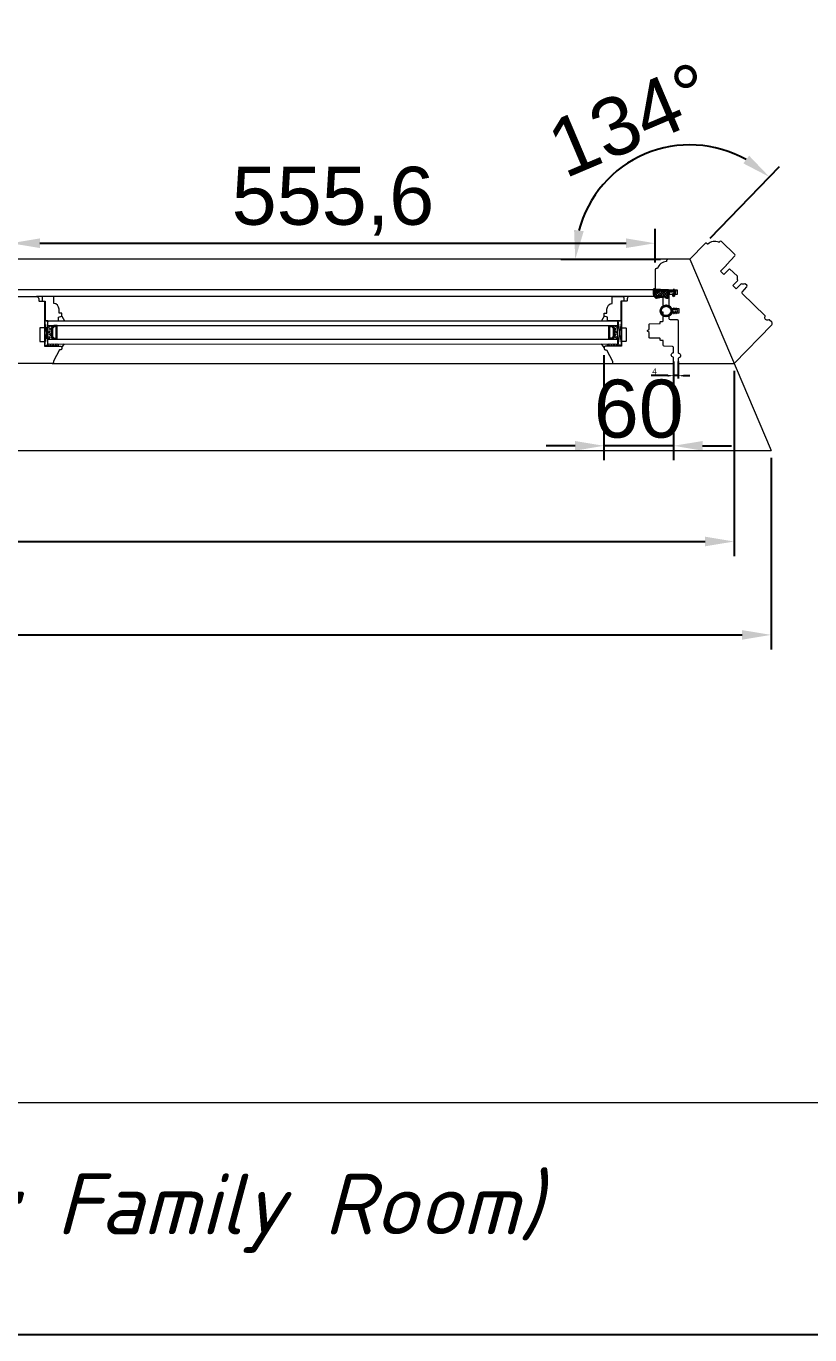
# Model space of a CAD drawing. Header units: millimetres. Extents: x 0 to 182016, y 11 to 3710.
# Drawn here: x 45179 to 45855, y 11 to 1140 of the extents above; entities that cross this region are included whole.
import ezdxf

# ---------------------------------------------------------------- set-up
doc = ezdxf.new("R2010")
doc.units = ezdxf.units.MM
for name, color, linetype, lineweight in [('Matmenys', 10, 'Continuous', 20), ('OTHER', 251, 'Continuous', 13), ('Stakta', 7, 'Continuous', 25), ('Testinės profilio linijos', 7, 'Continuous', 5)]:
    doc.layers.add(name, color=color, linetype=linetype, lineweight=lineweight)
doc.layers.add('Stiklo paketas', color=7, linetype='Continuous')
doc.styles.add('ROMANS', font='stylu.ttf', dxfattribs={"oblique": 15})
doc.styles.get("Standard").update_dxf_attribs({"font": 'arial.ttf'})
doc.dimstyles.new('2', dxfattribs={"dimscale": 2, "dimtxt": 2.5, "dimasz": 2.5, "dimexe": 1.25, "dimexo": 0.625, "dimtad": 1, "dimtxsty": 'Standard', "dimcen": 2.5, "dimadec": 0, "dimazin": 0, "dimtfac": 1, "dimtmove": 0, "dimatfit": 3, "dimfxl": 1, "dimarcsym": 0})
doc.dimstyles.new('Padidinti matmenys', dxfattribs={"dimscale": 10, "dimtxt": 5, "dimasz": 2.5, "dimexe": 1.25, "dimexo": 0.625, "dimtad": 1, "dimdec": 1, "dimtxsty": 'Standard', "dimcen": 2.5, "dimadec": 0, "dimazin": 0, "dimtfac": 1, "dimtdec": 1, "dimtmove": 0, "dimatfit": 3, "dimfxl": 1, "dimarcsym": 0})

# ---------------------------------------------------------------- blocks, each defined once
blk = doc.blocks.new('*D1687')
at = {"color": 0, "lineweight": -2, "transparency": 16777216}
for p, q in [((43229.4, 842.4), (43229.4, 682.7)), ((45789.3, 842.4), (45789.3, 682.7)), ((43254.4, 695.2), (45764.3, 695.2))]:
    blk.add_line(p, q, dxfattribs=at)
at = {"color": 0, "transparency": 16777216}
for points in [[(43254.4, 699.4), (43254.4, 691.1), (43229.4, 695.2)], [(45764.3, 699.4), (45764.3, 691.1), (45789.3, 695.2)]]:
    blk.add_solid(points, dxfattribs=at)
at = {"layer": 'Defpoints', "color": 0, "transparency": 16777216}
for p in [(43229.4, 848.6), (45789.3, 848.6), (45789.3, 695.2)]:
    blk.add_point(p, dxfattribs=at)
at = {"color": 0, "lineweight": 5, "transparency": 16777216, "insert": (44509.4, 727), "char_height": 50, "attachment_point": 5}
blk.add_mtext('2560', dxfattribs=at)
blk = doc.blocks.new('*D1691')
at = {"color": 0, "lineweight": -2, "transparency": 16777216}
for p, q in [((43197.6, 767.4), (43197.6, 602.2)), ((45821.2, 767.4), (45821.2, 602.2)), ((43222.6, 614.7), (45796.2, 614.7))]:
    blk.add_line(p, q, dxfattribs=at)
at = {"color": 0, "transparency": 16777216}
for points in [[(43222.6, 618.8), (43222.6, 610.5), (43197.6, 614.7)], [(45796.2, 618.8), (45796.2, 610.5), (45821.2, 614.7)]]:
    blk.add_solid(points, dxfattribs=at)
at = {"layer": 'Defpoints', "color": 0, "transparency": 16777216}
for p in [(43197.6, 773.6), (45821.2, 773.6), (45821.2, 614.7)]:
    blk.add_point(p, dxfattribs=at)
at = {"color": 0, "lineweight": 5, "transparency": 16777216, "insert": (44509.4, 651), "char_height": 50, "attachment_point": 5}
blk.add_mtext('2623,6', dxfattribs=at)
blk = doc.blocks.new('*D1698')
at = {"color": 0, "lineweight": -2, "transparency": 16777216}
for p, q in [((45165.5, 935.9), (45165.5, 965)), ((45721.1, 935.9), (45721.1, 965)), ((45190.5, 952.5), (45696.1, 952.5))]:
    blk.add_line(p, q, dxfattribs=at)
at = {"color": 0, "transparency": 16777216}
for points in [[(45190.5, 956.7), (45190.5, 948.4), (45165.5, 952.5)], [(45696.1, 956.7), (45696.1, 948.4), (45721.1, 952.5)]]:
    blk.add_solid(points, dxfattribs=at)
at = {"layer": 'Defpoints', "color": 0, "transparency": 16777216}
for p in [(45721.1, 952.5), (45165.5, 929.6), (45721.1, 929.6)]:
    blk.add_point(p, dxfattribs=at)
at = {"color": 0, "lineweight": 5, "transparency": 16777216, "insert": (45443.3, 988.8), "char_height": 50, "attachment_point": 5}
blk.add_mtext('555,6', dxfattribs=at)
blk = doc.blocks.new('*D1699')
at = {"color": 0, "lineweight": -2, "transparency": 16777216}
for p, q in [((45677.1, 855.9), (45677.1, 765.3)), ((45737.1, 845.6), (45737.1, 765.3)), ((45652.1, 777.8), (45627.1, 777.8)), ((45737.1, 777.8), (45677.1, 777.8)), ((45762.1, 777.8), (45787.1, 777.8))]:
    blk.add_line(p, q, dxfattribs=at)
at = {"color": 0, "transparency": 16777216}
for points in [[(45652.1, 781.9), (45652.1, 773.6), (45677.1, 777.8)], [(45762.1, 781.9), (45762.1, 773.6), (45737.1, 777.8)]]:
    blk.add_solid(points, dxfattribs=at)
at = {"layer": 'Defpoints', "color": 0, "transparency": 16777216}
for p in [(45677.1, 862.1), (45737.1, 851.9), (45677.1, 777.8)]:
    blk.add_point(p, dxfattribs=at)
at = {"color": 0, "lineweight": 5, "transparency": 16777216, "insert": (45707.1, 809.5), "char_height": 50, "attachment_point": 5}
blk.add_mtext('60', dxfattribs=at)
blk = doc.blocks.new('*D1700')
at = {"layer": 'Defpoints', "color": 0, "transparency": 16777216}
for p in [(45737.1, 851.6), (45741.1, 851.6), (45737.1, 838.3)]:
    blk.add_point(p, dxfattribs=at)
at = {"layer": 'Matmenys', "color": 0, "lineweight": -2, "transparency": 16777216}
for p, q in [((45737.1, 850.4), (45737.1, 835.8)), ((45741.1, 850.4), (45741.1, 835.8)), ((45732.1, 838.3), (45717.7, 838.3)), ((45741.1, 838.3), (45737.1, 838.3)), ((45746.1, 838.3), (45751.1, 838.3))]:
    blk.add_line(p, q, dxfattribs=at)
at = {"layer": 'Matmenys', "color": 0, "transparency": 16777216}
for points in [[(45732.1, 839.1), (45732.1, 837.4), (45737.1, 838.3)], [(45746.1, 839.1), (45746.1, 837.4), (45741.1, 838.3)]]:
    blk.add_solid(points, dxfattribs=at)
at = {"layer": 'Matmenys', "color": 0, "lineweight": 5, "transparency": 16777216, "insert": (45720.7, 842), "char_height": 5, "attachment_point": 5}
blk.add_mtext('4', dxfattribs=at)
blk = doc.blocks.new('*D1717')
at = {"color": 0, "lineweight": -2, "ltscale": 0.1, "transparency": 16777216}
for p, q in [((45768.7, 956.8), (45828.5, 1018.7)), ((45725.9, 938.6), (45639.8, 938.6))]:
    blk.add_line(p, q, dxfattribs=at)
blk.add_arc((45751.1, 938.6), 98.8, 60.5306, 165.4694, dxfattribs=at)
at = {"color": 0, "ltscale": 0.1, "transparency": 16777216}
for points in [[(45802.3, 1028), (45797.3, 1021.4), (45819.8, 1009.7)], [(45659.6, 962.9), (45651.3, 964), (45652.3, 938.6)]]:
    blk.add_solid(points, dxfattribs=at)
at = {"layer": 'Defpoints', "color": 0, "ltscale": 0.1, "transparency": 16777216}
for p in [(45750, 1037.5), (45764.3, 952.3), (45732.1, 938.6), (45751.1, 938.6), (45751.1, 938.6)]:
    blk.add_point(p, dxfattribs=at)
at = {"color": 0, "ltscale": 0.1, "transparency": 16777216, "insert": (45700.1, 1058.9), "char_height": 50, "attachment_point": 5, "rotation": 23}
blk.add_mtext('134°', dxfattribs=at)

msp = doc.modelspace()

# ---------------------------------------------------------------- hatches: boundary and pattern name
at = {"lineweight": 0}
h = msp.add_hatch(dxfattribs=at)
h.set_pattern_fill('HEX', color=256, scale=0.25, angle=90, style=0)
h.set_pattern_definition([(90, (27007.4894, -12037.7661), (1.374815, -4e-16), [0.79375, -1.5875]), (330, (27007.4894, -12037.7661), (-0.6874075, -1.190624716), [0.79375, -1.5875]), (30, (27007.4894, -12036.9724), (0.6874075, -1.190624716), [0.79375, -1.5875])])
h.paths.add_polyline_path([(45197.5039515, 869.6421489), (45202.5039515, 869.6421489), (45200.5039515, 871.6421489), (45200.5039515, 879.6421489), (45202.5039515, 881.6421489), (45197.5039515, 881.642858)])
h = msp.add_hatch(dxfattribs=at)
h.set_pattern_fill('JIS_WOOD', color=256, angle=90, style=0)
h.set_pattern_definition([(45, (27007.4894, -12037.76614), (0.5, -0.5), [])])
h.paths.add_polyline_path([(45200.5039515, 879.6421489), (45200.5039515, 871.6421489), (45202.5039515, 869.6421489), (45205.5039515, 869.6421489), (45205.521685, 881.6787315), (45202.5039515, 881.6421489)])
h.paths.add_polyline_path([(45201.5039515, 872.0563625), (45201.5039515, 879.2279353), (45202.9181651, 880.6421489), (45204.5039515, 880.6421489), (45204.5039515, 870.6421489), (45202.9181651, 870.6421489)], flags=16)
h = msp.add_hatch(dxfattribs=at)
h.set_pattern_fill('JIS_WOOD', color=256, angle=90, style=0)
h.set_pattern_definition([(45, (24296.5227, -12037.76614), (0.5, -0.5), [])])
h.paths.add_polyline_path([(45686.1428483, 879.6421489), (45686.1428483, 871.6421489), (45684.1428483, 869.6421489), (45681.1428483, 869.6421489), (45681.1251149, 881.6787315), (45684.1428483, 881.6421489)])
h.paths.add_polyline_path([(45685.1428483, 872.0563625), (45685.1428483, 879.2279353), (45683.7286347, 880.6421489), (45682.1428483, 880.6421489), (45682.1428483, 870.6421489), (45683.7286347, 870.6421489)], flags=16)
h = msp.add_hatch(dxfattribs=at)
h.set_pattern_fill('HEX', color=256, scale=0.25, angle=90, style=0)
h.set_pattern_definition([(90, (24296.5227, -12037.7661), (1.374815, -4e-16), [0.79375, -1.5875]), (330, (24296.5227, -12037.7661), (-0.6874075, -1.190624716), [0.79375, -1.5875]), (30, (24296.5227, -12036.9724), (0.6874075, -1.190624716), [0.79375, -1.5875])])
h.paths.add_polyline_path([(45689.1428483, 869.6421489), (45684.1428483, 869.6421489), (45686.1428483, 871.6421489), (45686.1428483, 879.6421489), (45684.1428483, 881.6421489), (45689.1428483, 881.642858)])
at = {"lineweight": 0, "ltscale": 0.5}
h = msp.add_hatch(dxfattribs=at)
h.set_pattern_fill('ANSI37', color=256, scale=0.5, angle=90, style=0)
h.set_pattern_definition([(135, (45351.2604, 863.6429), (-1.122532, -1.122532), []), (225, (45351.2604, 863.6429), (1.122532, -1.122532), [])])
h.paths.add_polyline_path([(45206.5039515, 865.642858), (45197.5039515, 865.642858), (45197.5039515, 863.642858), (45206.5039515, 863.642858)])
h = msp.add_hatch(dxfattribs=at)
h.set_pattern_fill('ANSI37', color=256, scale=0.5, angle=90, style=0)
h.set_pattern_definition([(135, (42640.2937, 863.6429), (-1.122532, -1.122532), []), (225, (42640.2937, 863.6429), (1.122532, -1.122532), [])])
h.paths.add_polyline_path([(45680.1428483, 865.642858), (45689.1428483, 865.642858), (45689.1428483, 863.642858), (45680.1428483, 863.642858)])
at = {"layer": 'Matmenys'}
h = msp.add_hatch(dxfattribs=at)
h.set_pattern_fill('ANSI37', color=252, scale=0.5, angle=-93.5893456117, style=0)
h.set_pattern_definition([(311.4106544, (39514.2566, -271281.5436), (1.190606082, 1.0500540025), []), (41.4106544, (39514.2566, -271281.5436), (-1.0500540025, 1.190606082), [])])
edge = h.paths.add_edge_path()
edge.add_arc((45723.0570001, 911.7625878), 0.1, 86.4106543883, 176.4106543883)
edge.add_line((45722.9571963, 911.7688483), (45722.8601131, 910.2211625))
edge.add_arc((45722.6106035, 910.2368138), 0.25, 176.4106543883, 356.4106543883, ccw=False)
edge.add_line((45722.3610939, 910.252465), (45722.4894796, 912.29917))
edge.add_arc((45722.5892834, 912.2929095), 0.1, 86.410654381, 176.4106543883, ccw=False)
edge.add_line((45722.5955439, 912.3927133), (45722.6002888, 912.4683563))
edge.add_line((45722.6002888, 912.4683563), (45720.6184879, 912.5926707))
edge.add_spline(control_points=[(45720.6184879, 912.5926707), (45720.5393294, 912.5808683), (45720.4693378, 912.5696928), (45720.385587, 912.5478989), (45720.3620227, 912.538513), (45720.3381396, 912.5258182), (45720.33008, 912.5195689), (45720.3055922, 912.4939801), (45720.2866993, 912.4647431), (45720.252996, 912.3604233), (45720.239874, 912.2874911), (45720.2201719, 912.0345081), (45720.2306702, 911.8206739), (45720.2499984, 911.3781955), (45720.2544737, 911.1588666), (45720.2555499, 910.7389757), (45720.2525179, 910.5358896), (45720.2398075, 909.9456823), (45720.2266311, 909.5776321), (45720.2268928, 908.8244507), (45720.2453891, 908.4477009), (45720.3485754, 907.8545964), (45720.4084695, 907.6270254), (45720.5615051, 907.2299242), (45720.6442545, 907.0581366), (45720.8482546, 906.7169688), (45720.9683695, 906.5507662), (45721.2358146, 906.2596064), (45721.3834882, 906.1360264), (45721.6646728, 905.9763077), (45721.799969, 905.9287538), (45722.1012678, 905.8691488), (45722.2648678, 905.8584455), (45722.8494646, 905.8721894), (45723.3133802, 905.9669436), (45724.2058763, 906.1386858), (45724.6329566, 906.2223804), (45725.7113052, 906.4335667), (45726.3693558, 906.5673008), (45727.3624577, 906.6922268), (45727.6660588, 906.7227207), (45728.2881025, 906.7470561), (45728.6040065, 906.7395154), (45729.1532147, 906.6546311), (45729.3892982, 906.5932924), (45729.7899496, 906.4208321), (45729.9485821, 906.3259836), (45730.2472409, 906.1417152), (45730.3886981, 906.0518577), (45730.690481, 905.8957746), (45730.8555337, 905.8258045), (45731.2206554, 905.7060733), (45731.4216055, 905.6630707), (45731.7610222, 905.639172), (45731.9030076, 905.6523778), (45732.0982283, 905.7124171), (45732.1635561, 905.7491573), (45732.2902795, 905.8577064), (45732.3494573, 905.9297725), (45732.5065349, 906.1938601), (45732.5880346, 906.4349684), (45732.7046519, 906.9853794), (45732.7411834, 907.2935745), (45732.7944548, 907.8897923), (45732.8136773, 908.1773433), (45732.8570367, 908.7078331), (45732.8791729, 908.9560916), (45732.9153873, 909.3608939), (45732.9294737, 909.5182972), (45732.9575958, 909.8422296), (45732.9726319, 910.0205469), (45733.0409168, 910.3234139), (45733.0765519, 910.4412359), (45733.1721486, 910.6537147), (45733.2252956, 910.7476295), (45733.3439363, 910.8928232), (45733.3995585, 910.9478414), (45733.5233257, 911.0369333), (45733.5869528, 911.0698127), (45733.7058168, 911.1179809), (45733.7628939, 911.1348622), (45733.8634743, 911.1608061), (45733.9078699, 911.1705236), (45733.9488662, 911.1795596)], knot_values=[0, 0, 0, 0, 0.2245066002, 0.2245066002, 0.377043448, 0.377043448, 0.5295802957, 0.5295802957, 0.8082977366, 0.8082977366, 1.0870151774, 1.0870151774, 1.6244414062, 1.6244414062, 2.161867635, 2.161867635, 2.6992938638, 2.6992938638, 3.7741463214, 3.7741463214, 5.0334406395, 5.0334406395, 5.8656302806, 5.8656302806, 6.5060139406, 6.5060139406, 7.1463976006, 7.1463976006, 7.7996240151, 7.7996240151, 8.3563201169, 8.3563201169, 8.9130162187, 8.9130162187, 10.239934143, 10.239934143, 11.5668520673, 11.5668520673, 13.5970761059, 13.5970761059, 14.4582175179, 14.4582175179, 15.3193589298, 15.3193589298, 15.9856015553, 15.9856015553, 16.5061017172, 16.5061017172, 17.0266018791, 17.0266018791, 17.547102041, 17.547102041, 18.1672448488, 18.1672448488, 18.7176261004, 18.7176261004, 19.1465766047, 19.1465766047, 19.5755271091, 19.5755271091, 20.3898249977, 20.3898249977, 21.2041228863, 21.2041228863, 21.9655448497, 21.9655448497, 22.7269668131, 22.7269668131, 23.2229068178, 23.2229068178, 23.7188468224, 23.7188468224, 24.0184411081, 24.0184411081, 24.2549295987, 24.2549295987, 24.4119994701, 24.4119994701, 24.5501072405, 24.5501072405, 24.6882150108, 24.6882150108, 24.8099116426, 24.8099116426, 24.8099116426, 24.8099116426], degree=3, periodic=0)
edge.add_line((45733.9488662, 911.1795596), (45723.0632606, 911.8623916))

# ---------------------------------------------------------------- linework, layer by layer
at = {"lineweight": 5}
for p in [(45751.1428483, 938.642858), (43197.5489165, 773.642858)]:
    msp.add_line(p, (45821.181193, 773.642858), dxfattribs=at)
at = {"color": 1}
for p, q in [((45720.5742477, 912.8893907), (45735.8990631, 911.928096)), ((45720.6184879, 912.5926707), (45735.8534327, 911.6370134)), ((45734.013439, 910.8865914), (45735.7738902, 910.7761619))]:
    msp.add_line(p, q, dxfattribs=at)
for p, q in [((45722.4894796, 912.29917), (45722.3610939, 910.252465)), ((45722.5955439, 912.3927133), (45722.6002888, 912.4683563)), ((45737.8538078, 911.4355932), (45722.5955439, 912.3927133)), ((45722.9571963, 911.7688483), (45722.8601131, 910.2211625)), ((45737.8970257, 910.9318995), (45723.0632606, 911.8623916)), ((45737.1721549, 909.9937638), (45736.4436897, 906.7737573)), ((45737.4190416, 906.5531024), (45736.4436897, 906.7737573)), ((45737.5507352, 912.4564378), (45736.8030945, 912.5033358)), ((45736.8030945, 912.5033358), (45737.8538078, 911.4355932)), ((45737.6598309, 909.8834364), (45737.1721549, 909.9937638)), ((45738.4024881, 910.9001929), (45737.4190416, 906.5531024)), ((45737.5507352, 912.4564378), (45738.5810765, 911.3899731)), ((45737.8970257, 910.9318995), (45737.6598309, 909.8834364)), ((45738.549774, 910.8909539), (45738.4024881, 910.9001929)), ((45738.5810765, 911.3899731), (45738.549774, 910.8909539))]:
    msp.add_line(p, q)
at = {"lineweight": 0}
for p, q in [((45197.5039515, 885.6421489), (45194.5039515, 864.6421489)), ((45194.5039515, 885.6421489), (45197.5039515, 864.6421489)), ((45209.5039515, 889.642858), (45211.7906166, 885.642858)), ((45677.1428483, 889.642858), (45674.8561832, 885.642858)), ((45689.1428483, 885.6421489), (45692.1428483, 864.6421489)), ((45692.1428483, 885.6421489), (45689.1428483, 864.6421489)), ((45197.5039515, 863.642858), (45197.5039515, 866.642858)), ((45206.5039515, 863.642858), (45206.5039515, 865.642858)), ((45209.5039515, 862.642858), (45211.7906166, 865.642858)), ((45677.1428483, 862.642858), (45674.8561832, 865.642858)), ((45680.1428483, 863.642858), (45680.1428483, 865.642858)), ((45689.1428483, 863.642858), (45689.1428483, 866.642858)), ((47125.5945936, 210.9357406), (43425.1343092, 210.9357406))]:
    msp.add_line(p, q, dxfattribs=at)
msp.add_lwpolyline([(47125.5945936, 3710.4502728), (47125.5945936, 10.9108603), (41626.2792508, 10.9108603), (41626.2792508, 3710.4502728)], close=True)
for points in [[(45202.5039515, 900.642858), (45202.5039515, 906.642858), (45193.5039515, 906.642858, 0.4142135624), (45192.5039515, 905.642858), (45192.5039515, 902.642858), (45195.0039515, 902.642858), (45195.0039515, 885.642858), (45206.5039515, 885.642858), (45206.5039515, 888.642858), (45209.5039515, 889.642858), (45209.5039515, 892.142858), (45207.0039515, 892.142858), (45207.0039515, 895.6679208, 0.3851703882), (45202.5039515, 900.642858)], [(45684.1428483, 900.642858), (45684.1428483, 906.642858), (45693.1428483, 906.642858, -0.4142135624), (45694.1428483, 905.642858), (45694.1428483, 902.642858), (45691.6428483, 902.642858), (45691.6428483, 885.642858), (45680.1428483, 885.642858), (45680.1428483, 888.642858), (45677.1428483, 889.642858), (45677.1428483, 892.142858), (45679.6428483, 892.142858), (45679.6428483, 895.6679208, -0.3851703882), (45684.1428483, 900.642858)]]:
    msp.add_lwpolyline(points, format="xyb", dxfattribs=at)
for points in [[(45194.5039515, 885.6421489), (45194.5039515, 864.6421489), (45197.5039515, 864.6421489), (45197.5039515, 885.6421489)], [(45200.5039515, 879.6421489), (45200.5039515, 871.6421489), (45202.5039515, 869.6421489), (45205.5039515, 869.6421489), (45205.5039515, 881.6421489), (45202.5039515, 881.6421489)], [(45201.5039515, 879.2279353), (45201.5039515, 872.0563625), (45202.9181651, 870.6421489), (45204.5039515, 870.6421489), (45204.5039515, 880.6421489), (45202.9181651, 880.6421489)], [(45686.1428483, 879.6421489), (45686.1428483, 871.6421489), (45684.1428483, 869.6421489), (45681.1428483, 869.6421489), (45681.1428483, 881.6421489), (45684.1428483, 881.6421489)], [(45685.1428483, 879.2279353), (45685.1428483, 872.0563625), (45683.7286347, 870.6421489), (45682.1428483, 870.6421489), (45682.1428483, 880.6421489), (45683.7286347, 880.6421489)], [(45692.1428483, 885.6421489), (45692.1428483, 864.6421489), (45689.1428483, 864.6421489), (45689.1428483, 885.6421489)]]:
    msp.add_lwpolyline(points, close=True, dxfattribs=at)
at = {"color": 18, "linetype": 'ByBlock', "true_color": 0x000000}
for radius in [4.85, 4.25]:
    msp.add_circle((45730.7503341, 894.1417924), radius, dxfattribs=at)
for centre, radius, start, end in [((45722.6106035, 910.2368138), 0.25, 176.4106543908, 356.4106543908), ((45722.5892834, 912.2929095), 0.1, 86.4106543875, 176.4106543908), ((45723.0570001, 911.7625878), 0.1, 86.4106543875, 176.4106543908)]:
    msp.add_arc(centre, radius, start, end)
at = {"color": 1}
msp.add_spline([(45720.5742477, 912.8893907), (45720.2127473, 912.798894), (45719.9432065, 911.5250355), (45720.4315958, 906.8326625), (45721.4747936, 905.7426563), (45723.6382654, 905.7240399), (45725.3363052, 906.0544138), (45727.5017461, 906.4013301), (45729.5384678, 906.2019013), (45730.3667125, 905.7257324), (45732.2212527, 905.445469), (45733.1136986, 908.1576475), (45733.2408661, 909.6365232), (45733.3588375, 910.323791), (45733.6610432, 910.7656764), (45734.013439, 910.8865914)], degree=3, dxfattribs=at)
msp.add_open_spline([(45720.6184879, 912.5926707), (45720.5393294, 912.5808683), (45720.4693378, 912.5696928), (45720.385587, 912.5478989), (45720.3620227, 912.538513), (45720.3381396, 912.5258182), (45720.33008, 912.5195689), (45720.3055922, 912.4939801), (45720.2866993, 912.4647431), (45720.252996, 912.3604233), (45720.239874, 912.2874911), (45720.2201719, 912.0345081), (45720.2306702, 911.8206739), (45720.2499984, 911.3781955), (45720.2544737, 911.1588666), (45720.2555499, 910.7389757), (45720.2525179, 910.5358896), (45720.2398075, 909.9456823), (45720.2266311, 909.5776321), (45720.2268928, 908.8244507), (45720.2453891, 908.4477009), (45720.3485754, 907.8545964), (45720.4084695, 907.6270254), (45720.5615051, 907.2299242), (45720.6442545, 907.0581366), (45720.8482546, 906.7169688), (45720.9683695, 906.5507662), (45721.2358146, 906.2596064), (45721.3834882, 906.1360264), (45721.6646728, 905.9763077), (45721.799969, 905.9287538), (45722.1012678, 905.8691488), (45722.2648678, 905.8584455), (45722.8494646, 905.8721894), (45723.3133802, 905.9669436), (45724.2058763, 906.1386858), (45724.6329566, 906.2223804), (45725.7113052, 906.4335667), (45726.3693558, 906.5673008), (45727.3624577, 906.6922268), (45727.6660588, 906.7227207), (45728.2881025, 906.7470561), (45728.6040065, 906.7395154), (45729.1532147, 906.6546311), (45729.3892982, 906.5932924), (45729.7899496, 906.4208321), (45729.9485821, 906.3259836), (45730.2472409, 906.1417152), (45730.3886981, 906.0518577), (45730.690481, 905.8957746), (45730.8555337, 905.8258045), (45731.2206554, 905.7060733), (45731.4216055, 905.6630707), (45731.7610222, 905.639172), (45731.9030076, 905.6523778), (45732.0982283, 905.7124171), (45732.1635561, 905.7491573), (45732.2902795, 905.8577064), (45732.3494573, 905.9297725), (45732.5065349, 906.1938601), (45732.5880346, 906.4349684), (45732.7046519, 906.9853794), (45732.7411834, 907.2935745), (45732.7944548, 907.8897923), (45732.8136773, 908.1773433), (45732.8570367, 908.7078331), (45732.8791729, 908.9560916), (45732.9153873, 909.3608939), (45732.9294737, 909.5182972), (45732.9575958, 909.8422296), (45732.9726319, 910.0205469), (45733.0409168, 910.3234139), (45733.0765519, 910.4412359), (45733.1721486, 910.6537147), (45733.2252956, 910.7476295), (45733.3439363, 910.8928232), (45733.3995585, 910.9478414), (45733.5233257, 911.0369333), (45733.5869528, 911.0698127), (45733.7058168, 911.1179809), (45733.7628939, 911.1348622), (45733.8634743, 911.1608061), (45733.9078699, 911.1705236), (45733.9488662, 911.1795596)], degree=3, knots=[0, 0, 0, 0, 0.2245066002, 0.2245066002, 0.377043448, 0.377043448, 0.5295802957, 0.5295802957, 0.8082977366, 0.8082977366, 1.0870151774, 1.0870151774, 1.6244414062, 1.6244414062, 2.161867635, 2.161867635, 2.6992938638, 2.6992938638, 3.7741463214, 3.7741463214, 5.0334406395, 5.0334406395, 5.8656302806, 5.8656302806, 6.5060139406, 6.5060139406, 7.1463976006, 7.1463976006, 7.7996240151, 7.7996240151, 8.3563201169, 8.3563201169, 8.9130162187, 8.9130162187, 10.239934143, 10.239934143, 11.5668520673, 11.5668520673, 13.5970761059, 13.5970761059, 14.4582175179, 14.4582175179, 15.3193589298, 15.3193589298, 15.9856015553, 15.9856015553, 16.5061017172, 16.5061017172, 17.0266018791, 17.0266018791, 17.547102041, 17.547102041, 18.1672448488, 18.1672448488, 18.7176261004, 18.7176261004, 19.1465766047, 19.1465766047, 19.5755271091, 19.5755271091, 20.3898249977, 20.3898249977, 21.2041228863, 21.2041228863, 21.9655448497, 21.9655448497, 22.7269668131, 22.7269668131, 23.2229068178, 23.2229068178, 23.7188468224, 23.7188468224, 24.0184411081, 24.0184411081, 24.2549295987, 24.2549295987, 24.4119994701, 24.4119994701, 24.5501072405, 24.5501072405, 24.6882150108, 24.6882150108, 24.8099116426, 24.8099116426, 24.8099116426, 24.8099116426], dxfattribs=at)
at = {"layer": 'OTHER'}
msp.add_lwpolyline([(45735.553544, 893.5317663), (45736.9694528, 893.5317663), (45736.9694528, 891.8864849), (45737.495135, 891.8864849), (45738.238476, 893.5317663), (45739.0310956, 893.5317663), (45739.0310956, 891.8864849), (45739.2499864, 891.8864849), (45740.7528676, 894.1417924), (45739.2499864, 896.3971), (45739.0310956, 896.3971), (45739.0310956, 894.7518186), (45738.238476, 894.7518186), (45737.495135, 896.3971), (45736.9694528, 896.3971), (45736.9694528, 894.7518186), (45735.553544, 894.7518186)], dxfattribs=at)
at = {"layer": 'Stakta', "color": 18, "lineweight": 5, "true_color": 0x000000}
for points in [[(45789.3455818, 848.642858), (45821.7880265, 882.2379929, 0.4142135624), (45821.7510043, 884.3589902), (45819.5566509, 886.4780527, 0.3563939587), (45818.9263845, 886.5306285, -0.8164965809), (45816.1071597, 889.2531221, 0.3563939587), (45816.03262, 889.8811698), (45796.2081912, 909.0253981, -0.4116598905), (45796.1774752, 910.4330925), (45800.3197743, 914.7981649, 0.4116598905), (45800.2890583, 916.2058593), (45799.1140878, 917.3405151, 0.2720281141), (45798.6216471, 917.4593247, -0.164173551), (45795.4258872, 917.5583742), (45791.19217, 913.1742317), (45788.3148108, 915.9528651), (45792.548528, 920.3370076, -0.164173551), (45792.3380085, 923.527364, 0.2720281141), (45792.2020853, 924.0153583), (45785.4426949, 930.5428257), (45780.5800863, 925.5074471), (45777.7027271, 928.2860806), (45782.7580637, 933.5210349, -0.2023892741), (45783.0319074, 934.2489285), (45789.9277296, 941.5156089, 0.4116598905), (45789.8970136, 942.9233033), (45778.4629626, 953.965038, 0.4116598905), (45777.0550538, 953.9466075), (45776.4998718, 953.3816501, -0.3199404334), (45776.1569026, 953.3210714, 0.3090857966), (45766.6795023, 951.8394972, -0.4001549105), (45766.2656024, 951.8422559), (45765.7553555, 952.3349956, 0.4142135624), (45764.3413573, 952.3103142), (45751.1428483, 938.642858), (45732.1428483, 938.642858, 0.4142135624), (45731.1428483, 937.642858), (45731.1428483, 936.9335313, -0.4001549105), (45730.8573137, 936.6338802, 0.3090857966), (45723.208003, 930.845597, -0.3199404334), (45722.9261799, 930.6409671), (45722.1341218, 930.6340549, 0.4116598905), (45721.1428483, 929.634093), (45721.1428483, 913.7388916, 0.4116598905), (45722.1341218, 912.7389297), (45732.1515748, 912.6515087, -0.2023892741), (45732.8654054, 912.342858), (45740.1428483, 912.342858), (45740.1428483, 908.342858), (45733.1428483, 908.342858), (45733.1428483, 898.9461995, 0.2720281141), (45733.3994618, 898.5094352, -0.164173551), (45735.548173, 896.1417924), (45741.6428483, 896.1417924), (45741.6428483, 892.1417924), (45735.548173, 892.1417924, -0.164173551), (45733.3994618, 889.7741496, 0.2720281141), (45733.1428483, 889.3373854), (45733.1428483, 887.7039841, 0.4116598905), (45734.1341218, 886.7040222), (45740.1515748, 886.6515087, -0.4116598905), (45741.1428483, 885.6515468), (45741.1428483, 858.0923477, 0.3563939587), (45741.5428483, 857.6024498, -0.8164965809), (45741.5428483, 853.6832662, 0.3563939587), (45741.1428483, 853.1933682), (45741.1428483, 850.142858, 0.4142135624), (45742.6428483, 848.642858)], [(45725.6428483, 869.0325646), (45725.6428483, 870.0856862, 0.4091108014), (45725.1515745, 870.5856101), (45716.4376126, 870.7377128, -0.4091108014), (45716.1428483, 871.0376671), (45716.1428483, 875.0614871, 0.1989123674), (45715.9964017, 875.4150405), (45714.7307163, 876.6807259, -0.4142135624), (45714.7307163, 877.10499), (45715.9964017, 878.3706754, 0.1989123674), (45716.1428483, 878.7242288), (45716.1428483, 882.7480488, -0.4091108014), (45716.4376126, 883.0480031), (45725.1515745, 883.2001059, 0.4091108014), (45725.6428483, 883.7000297), (45725.6428483, 884.7531513, -0.4040262259), (45725.9323784, 885.0529686), (45727.660298, 885.1133089, 0.4040262258), (45728.1428483, 885.6130043), (45728.1428483, 892.6933682, 0.3563939587), (45727.7428483, 893.1832662, -0.8164965809), (45727.7428483, 897.1024498, 0.3563939587), (45728.1428483, 897.5923477), (45728.1428483, 905.642858, 0.4142135624), (45727.1428483, 906.642858), (45699.1428483, 906.642858, 0.4142135624), (45697.1428483, 904.642858), (45697.1428483, 902.9402513, -0.4116598905), (45696.8454663, 902.6402628), (45692.638485, 902.603549, 0.4116598905), (45692.1428483, 902.103568), (45692.1428483, 880.173421, 0.4116598905), (45692.638485, 879.6734401), (45695.8454663, 879.6454532, -0.4116598905), (45696.1428483, 879.3454646), (45696.1428483, 867.9402513, -0.4116598905), (45695.8454663, 867.6402628), (45692.638485, 867.6122758, 0.4116598905), (45692.1428483, 867.1122949), (45692.1428483, 863.642858), (45678.1428483, 863.642858, 0.4142135624), (45677.1428483, 862.642858), (45677.1428483, 861.6516229, 0.4116598905), (45678.1341218, 860.651661), (45679.1428483, 860.642858), (45684.4014164, 850.7529297, -0.1227845609), (45684.4599426, 850.518194), (45684.4599426, 849.642858, 0.4142135624), (45685.4599426, 848.642858), (45736.1428483, 848.642858, 0.4142135624), (45737.1428483, 849.642858), (45737.1428483, 853.6933682, 0.3563939587), (45736.7428483, 854.1832662, -0.8164965809), (45736.7428483, 858.1024498, 0.3563939587), (45737.1428483, 858.5923477), (45737.1428483, 862.5730049, 0.4116598905), (45736.1515748, 863.5729669), (45729.1341218, 863.6342073, -0.4116598905), (45728.1428483, 864.6341692), (45728.1428483, 868.1726946, 0.4040361542), (45727.660298, 868.6724071), (45725.9323784, 868.7327473, -0.4040262258)]]:
    msp.add_lwpolyline(points, format="xyb", close=True, dxfattribs=at)
msp.add_lwpolyline([(45161.844368, 906.642858), (45187.5039515, 906.642858, -0.4142135624), (45189.5039515, 904.642858), (45189.5039515, 902.9402513, 0.4116598905), (45189.8013336, 902.6402628), (45194.0083148, 902.603549, -0.4116598905), (45194.5039515, 902.103568), (45194.5039515, 880.173421, -0.4116598905), (45194.0083148, 879.6734401), (45190.8013336, 879.6454532, 0.4116598905), (45190.5039515, 879.3454646), (45190.5039515, 867.9402513, 0.4116598905), (45190.8013336, 867.6402628), (45194.0083148, 867.6122758, -0.4116598905), (45194.5039515, 867.1122949), (45194.5039515, 863.642858), (45208.5039515, 863.642858, -0.4142135624), (45209.5039515, 862.642858), (45209.5039515, 861.6516229, -0.4116598905), (45208.5126781, 860.651661), (45207.5039515, 860.642858), (45202.2453834, 850.7529297, 0.1227845609), (45202.1868572, 850.518194), (45202.1868572, 849.642858, -0.4142135624), (45201.1868572, 848.642858), (45150.5039515, 848.642858, -0.4142135624)], format="xyb", dxfattribs=at)
at = {"layer": 'Stiklo paketas', "lineweight": 5}
for p, q in [((45197.5039515, 885.6431154), (45689.1428483, 885.6431154)), ((45197.5039515, 881.6431154), (45689.1428483, 881.6431154)), ((45197.5039515, 869.6431154), (45689.1428483, 869.6431154)), ((45197.5039515, 865.6127895), (45689.1428483, 865.5547661))]:
    msp.add_line(p, q, dxfattribs=at)
at = {"layer": 'Testinės profilio linijos', "lineweight": 5}
for p, q in [((45732.1428218, 938.642858), (43267.5872612, 938.642858)), ((45154.3724141, 912.642858), (45732.2743857, 912.642858)), ((45699.1415062, 906.6428575), (45187.504953, 906.6428577))]:
    msp.add_line(p, q, dxfattribs=at)
at = {"layer": 'Testinės profilio linijos'}
msp.add_line((45201.1868572, 848.642858), (45685.4599426, 848.642858), dxfattribs=at)

# ---------------------------------------------------------------- texts
at = {"color": 0, "lineweight": 0, "insert": (44754.2036438, 150.0321815), "char_height": 52.538446824, "width": 1707.405476263, "attachment_point": 1, "style": 'ROMANS'}
msp.add_mtext('{\\fISOCPEUR|b0|i0|c186|p34;\\C256;(W8 GF Rear Family Room) }', dxfattribs=at)

# ---------------------------------------------------------------- dimensions: what is measured, and where the dimension line sits
at = {"color": 1, "ltscale": 0.1}
dim = msp.add_angular_dim_2l(base=(45749.992792, 1037.4784579), line1=((45764.3413573, 952.3103142), (45751.1428483, 938.642858)), line2=((45751.1428483, 938.642858), (45732.1428483, 938.642858)), dimstyle='Padidinti matmenys', dxfattribs=at)
dim.commit()
dim.dimension.update_dxf_attribs({"geometry": '*D1717', "text_midpoint": (45700.0985177, 1058.8957649)})
at = {"color": 1, "lineweight": 5}
for base, p1, p2, picture, middle in [((45721.1428483, 952.517016), (45165.5039515, 929.634093), (45721.1428483, 929.634093), '*D1698', (45443.3233999, 988.814765)), ((45789.3455818, 695.2196599), (43229.3845277, 848.642858), (45789.3455818, 848.642858), '*D1687', (44509.3650547, 726.9983093)), ((45821.181193, 614.6526166), (43197.6093781, 773.642858), (45821.181193, 773.642858), '*D1691', (44509.3952855, 650.9503656))]:
    dim = msp.add_linear_dim(base=base, p1=p1, p2=p2, dimstyle='Padidinti matmenys', dxfattribs=at)
    dim.commit()
    dim.dimension.update_dxf_attribs({"geometry": picture, "text_midpoint": middle})
dim = msp.add_linear_dim(base=(45677.1428483, 777.7611952), p1=(45737.1428483, 851.892858), p2=(45677.1428483, 862.142858), dimstyle='Padidinti matmenys', dxfattribs=at)
dim.commit()
dim.dimension.update_dxf_attribs({"geometry": '*D1699', "text_midpoint": (45707.1428483, 777.7611952), "dimtype": 160})
at = {"layer": 'Matmenys', "lineweight": 5}
dim = msp.add_linear_dim(base=(45737.1428483, 838.250346), p1=(45741.1428483, 851.642858), p2=(45737.1428483, 851.642858), dimstyle='2', override={"dimtmove": 0}, dxfattribs=at)
dim.commit()
dim.dimension.update_dxf_attribs({"geometry": '*D1700', "text_midpoint": (45720.7219752, 838.250346), "dimtype": 160})

doc.saveas('drawing.dxf')
